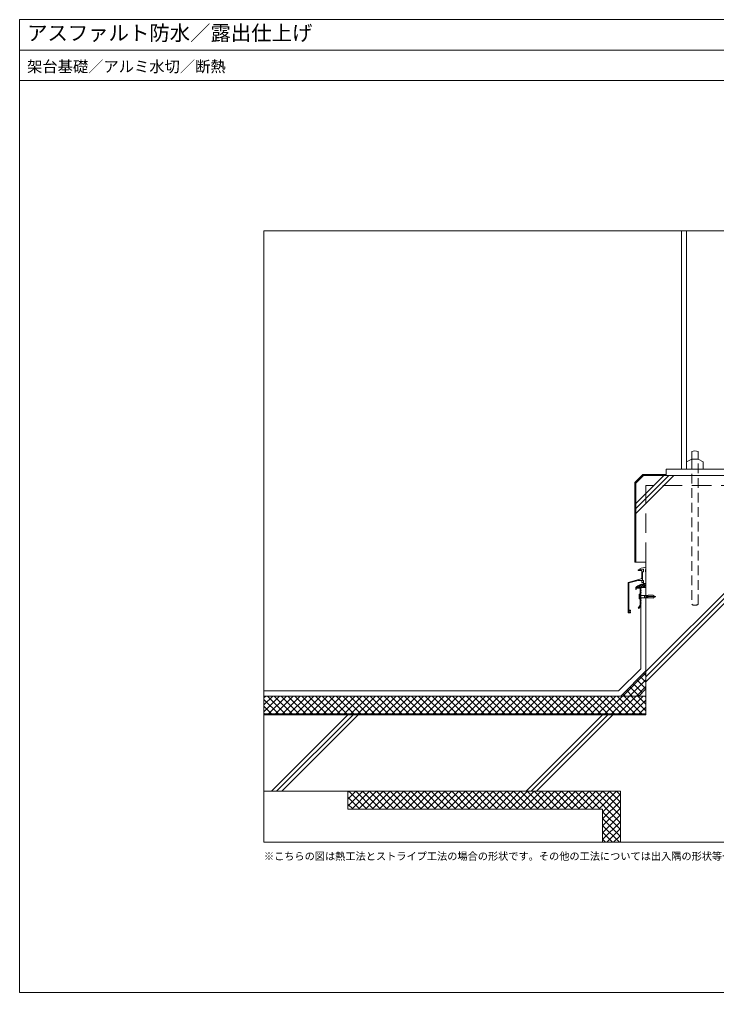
# Model space of a CAD drawing. Units: millimetres, scale not verified. Extents: x -1380 to 1380, y -955 to 955.
# Drawn here: x -1380 to -11, y -955 to 955 of the extents above; entities that cross this region are included whole.
import ezdxf
from ezdxf.enums import TextEntityAlignment as Align

# ---------------------------------------------------------------- set-up
doc = ezdxf.new("R2010")
doc.units = ezdxf.units.MM
doc.header["$LTSCALE"] = 3
doc.linetypes.add('USER1', pattern=[19.05, 12.7, -6.35])
doc.linetypes.add('USER2', pattern=[9.525, 6.35, -3.175])
for name, color, linetype, lineweight in [('0-0_0', 7, 'Continuous', 18), ('0-1_HATCH', 9, 'Continuous', 18), ('0-2_KUTAI', 3, 'Continuous', 18), ('0-3_BOUSUI', 1, 'Continuous', 18), ('0-4_MOJI', 7, 'Continuous', 18), ('0-5_KANAMONO_SCREW', 4, 'Continuous', 18), ('0-6_dannnetu', 6, 'Continuous', 18), ('0-7_KANAMONO', 4, 'Continuous', 18), ('0-9_WAKU', 7, 'Continuous', 18)]:
    doc.layers.add(name, color=color, linetype=linetype, lineweight=lineweight)
doc.styles.add('ＭＳ ゴシック', font='')
doc.styles.get('ＭＳ ゴシック').set_extended_font_data('MS Gothic')

msp = doc.modelspace()

# ---------------------------------------------------------------- linework, layer by layer
at = {"layer": '0-0_0'}
msp.add_line((-1379.979, 895.016), (1380.021, 895.016), dxfattribs=at)
msp.add_lwpolyline([(-899.979, -659.984), (900.021, -659.984), (900.021, 540.016), (-899.979, 540.016)], close=True, dxfattribs=at)
at = {"layer": '0-1_HATCH'}
for p, q in [((-169.979, 5.016), (-114.979, 60.016)), ((-169.979, -4.984), (-104.979, 60.016)), ((-169.979, -14.984), (-94.979, 60.016)), ((-149.979, -324.984), (170.021, -4.984)), ((-149.979, -334.984), (170.021, -14.984)), ((-149.979, -344.984), (170.021, -24.984)), ((-160.438, -159.984), (-152.687, -152.233)), ((-149.979, -157.024), (-154.48, -152.523)), ((-149.979, -152.534), (-150.498, -152.015)), ((-169.469, -159.984), (-169.703, -159.75)), ((-169.418, -159.984), (-167.441, -158.007)), ((-164.979, -159.984), (-167.155, -157.808)), ((-164.928, -159.984), (-158.486, -153.543)), ((-160.489, -159.984), (-164.381, -156.092)), ((-155.999, -159.984), (-161.365, -154.619)), ((-151.509, -159.984), (-158.079, -153.414)), ((-155.948, -159.984), (-149.979, -154.016)), ((-151.458, -159.984), (-149.979, -158.506)), ((-195.422, -372.984), (-149.979, -327.542)), ((-181.951, -372.984), (-149.979, -341.012)), ((-150.283, -359.147), (-167.961, -341.469)), ((-149.979, -345.981), (-161.226, -334.734)), ((-149.979, -332.511), (-154.491, -327.999)), ((-176.857, -372.984), (-188.167, -361.675)), ((-163.754, -372.617), (-181.432, -354.939)), ((-157.019, -365.882), (-174.696, -348.204)), ((-168.481, -372.984), (-149.979, -354.483)), ((-899.979, -376.81), (-896.153, -372.984)), ((-899.979, -390.281), (-882.683, -372.984)), ((-899.979, -403.751), (-869.212, -372.984)), ((-871.585, -407.984), (-899.979, -379.591)), ((-858.115, -407.984), (-893.115, -372.984)), ((-890.742, -407.984), (-855.742, -372.984)), ((-844.644, -407.984), (-879.644, -372.984)), ((-877.272, -407.984), (-842.272, -372.984)), ((-831.174, -407.984), (-866.174, -372.984)), ((-863.801, -407.984), (-828.801, -372.984)), ((-817.704, -407.984), (-852.704, -372.984)), ((-850.331, -407.984), (-815.331, -372.984)), ((-804.233, -407.984), (-839.233, -372.984)), ((-836.861, -407.984), (-801.861, -372.984)), ((-790.763, -407.984), (-825.763, -372.984)), ((-823.39, -407.984), (-788.39, -372.984)), ((-777.292, -407.984), (-812.292, -372.984)), ((-809.92, -407.984), (-774.92, -372.984)), ((-763.822, -407.984), (-798.822, -372.984)), ((-796.449, -407.984), (-761.449, -372.984)), ((-750.352, -407.984), (-785.352, -372.984)), ((-782.979, -407.984), (-747.979, -372.984)), ((-736.881, -407.984), (-771.881, -372.984)), ((-769.509, -407.984), (-734.509, -372.984)), ((-723.411, -407.984), (-758.411, -372.984)), ((-756.038, -407.984), (-721.038, -372.984)), ((-709.941, -407.984), (-744.941, -372.984)), ((-742.568, -407.984), (-707.568, -372.984)), ((-696.47, -407.984), (-731.47, -372.984)), ((-729.097, -407.984), (-694.097, -372.984)), ((-683, -407.984), (-718, -372.984)), ((-715.627, -407.984), (-680.627, -372.984)), ((-669.529, -407.984), (-704.529, -372.984)), ((-702.157, -407.984), (-667.157, -372.984)), ((-656.059, -407.984), (-691.059, -372.984)), ((-688.686, -407.984), (-653.686, -372.984)), ((-642.589, -407.984), (-677.589, -372.984)), ((-675.216, -407.984), (-640.216, -372.984)), ((-629.118, -407.984), (-664.118, -372.984)), ((-661.746, -407.984), (-626.746, -372.984)), ((-615.648, -407.984), (-650.648, -372.984)), ((-648.275, -407.984), (-613.275, -372.984)), ((-602.177, -407.984), (-637.177, -372.984)), ((-634.805, -407.984), (-599.805, -372.984)), ((-588.707, -407.984), (-623.707, -372.984)), ((-621.334, -407.984), (-586.334, -372.984)), ((-575.237, -407.984), (-610.237, -372.984)), ((-607.864, -407.984), (-572.864, -372.984)), ((-561.766, -407.984), (-596.766, -372.984)), ((-594.394, -407.984), (-559.394, -372.984)), ((-548.296, -407.984), (-583.296, -372.984)), ((-580.923, -407.984), (-545.923, -372.984)), ((-534.826, -407.984), (-569.826, -372.984)), ((-567.453, -407.984), (-532.453, -372.984)), ((-521.355, -407.984), (-556.355, -372.984)), ((-553.982, -407.984), (-518.982, -372.984)), ((-507.885, -407.984), (-542.885, -372.984)), ((-540.512, -407.984), (-505.512, -372.984)), ((-494.414, -407.984), (-529.414, -372.984)), ((-527.042, -407.984), (-492.042, -372.984)), ((-480.944, -407.984), (-515.944, -372.984)), ((-513.571, -407.984), (-478.571, -372.984)), ((-467.474, -407.984), (-502.474, -372.984)), ((-500.101, -407.984), (-465.101, -372.984)), ((-454.003, -407.984), (-489.003, -372.984)), ((-486.631, -407.984), (-451.631, -372.984)), ((-440.533, -407.984), (-475.533, -372.984)), ((-473.16, -407.984), (-438.16, -372.984)), ((-427.062, -407.984), (-462.062, -372.984)), ((-459.69, -407.984), (-424.69, -372.984)), ((-413.592, -407.984), (-448.592, -372.984)), ((-446.219, -407.984), (-411.219, -372.984)), ((-400.122, -407.984), (-435.122, -372.984)), ((-432.749, -407.984), (-397.749, -372.984)), ((-386.651, -407.984), (-421.651, -372.984)), ((-419.279, -407.984), (-384.279, -372.984)), ((-373.181, -407.984), (-408.181, -372.984)), ((-405.808, -407.984), (-370.808, -372.984)), ((-359.711, -407.984), (-394.711, -372.984)), ((-392.338, -407.984), (-357.338, -372.984)), ((-346.24, -407.984), (-381.24, -372.984)), ((-378.867, -407.984), (-343.867, -372.984)), ((-332.77, -407.984), (-367.77, -372.984)), ((-365.397, -407.984), (-330.397, -372.984)), ((-319.299, -407.984), (-354.299, -372.984)), ((-351.927, -407.984), (-316.927, -372.984)), ((-305.829, -407.984), (-340.829, -372.984)), ((-338.456, -407.984), (-303.456, -372.984)), ((-292.359, -407.984), (-327.359, -372.984)), ((-324.986, -407.984), (-289.986, -372.984)), ((-278.888, -407.984), (-313.888, -372.984)), ((-311.516, -407.984), (-276.516, -372.984)), ((-265.418, -407.984), (-300.418, -372.984)), ((-298.045, -407.984), (-263.045, -372.984)), ((-251.947, -407.984), (-286.947, -372.984)), ((-284.575, -407.984), (-249.575, -372.984)), ((-238.477, -407.984), (-273.477, -372.984)), ((-271.104, -407.984), (-236.104, -372.984)), ((-225.007, -407.984), (-260.007, -372.984)), ((-257.634, -407.984), (-222.634, -372.984)), ((-211.536, -407.984), (-246.536, -372.984)), ((-244.164, -407.984), (-209.164, -372.984)), ((-198.066, -407.984), (-233.066, -372.984)), ((-230.693, -407.984), (-195.693, -372.984)), ((-184.596, -407.984), (-219.596, -372.984)), ((-217.223, -407.984), (-182.223, -372.984)), ((-171.125, -407.984), (-206.125, -372.984)), ((-203.752, -407.984), (-168.752, -372.984)), ((-190.327, -372.984), (-194.902, -368.41)), ((-157.655, -407.984), (-192.655, -372.984)), ((-190.282, -407.984), (-155.282, -372.984)), ((-149.979, -402.19), (-179.184, -372.984)), ((-176.812, -407.984), (-149.979, -381.152)), ((-149.979, -388.719), (-165.714, -372.984)), ((-149.979, -375.249), (-152.244, -372.984)), ((-885.056, -407.984), (-899.979, -393.061)), ((-163.341, -407.984), (-149.979, -394.622)), ((-898.526, -407.984), (-899.979, -406.531)), ((-884.979, -559.984), (-734.979, -409.984)), ((-874.979, -559.984), (-724.979, -409.984)), ((-864.979, -559.984), (-714.979, -409.984)), ((-384.979, -559.984), (-234.979, -409.984)), ((-374.979, -559.984), (-224.979, -409.984)), ((-364.979, -559.984), (-214.979, -409.984)), ((-734.979, -562.04), (-732.923, -559.984)), ((-734.979, -575.511), (-719.453, -559.984)), ((-734.979, -588.981), (-705.982, -559.984)), ((-711.526, -594.984), (-734.979, -571.531)), ((-698.056, -594.984), (-733.056, -559.984)), ((-727.512, -594.984), (-692.512, -559.984)), ((-684.585, -594.984), (-719.585, -559.984)), ((-714.042, -594.984), (-679.042, -559.984)), ((-671.115, -594.984), (-706.115, -559.984)), ((-700.571, -594.984), (-665.571, -559.984)), ((-657.644, -594.984), (-692.644, -559.984)), ((-687.101, -594.984), (-652.101, -559.984)), ((-644.174, -594.984), (-679.174, -559.984)), ((-673.631, -594.984), (-638.631, -559.984)), ((-630.704, -594.984), (-665.704, -559.984)), ((-660.16, -594.984), (-625.16, -559.984)), ((-617.233, -594.984), (-652.233, -559.984)), ((-646.69, -594.984), (-611.69, -559.984)), ((-603.763, -594.984), (-638.763, -559.984)), ((-633.219, -594.984), (-598.219, -559.984)), ((-590.292, -594.984), (-625.292, -559.984)), ((-619.749, -594.984), (-584.749, -559.984)), ((-576.822, -594.984), (-611.822, -559.984)), ((-606.279, -594.984), (-571.279, -559.984)), ((-563.352, -594.984), (-598.352, -559.984)), ((-592.808, -594.984), (-557.808, -559.984)), ((-549.881, -594.984), (-584.881, -559.984)), ((-579.338, -594.984), (-544.338, -559.984)), ((-536.411, -594.984), (-571.411, -559.984)), ((-565.867, -594.984), (-530.867, -559.984)), ((-522.941, -594.984), (-557.941, -559.984)), ((-552.397, -594.984), (-517.397, -559.984)), ((-509.47, -594.984), (-544.47, -559.984)), ((-538.927, -594.984), (-503.927, -559.984)), ((-496, -594.984), (-531, -559.984)), ((-525.456, -594.984), (-490.456, -559.984)), ((-482.529, -594.984), (-517.529, -559.984)), ((-511.986, -594.984), (-476.986, -559.984)), ((-469.059, -594.984), (-504.059, -559.984)), ((-498.516, -594.984), (-463.516, -559.984)), ((-455.589, -594.984), (-490.589, -559.984)), ((-485.045, -594.984), (-450.045, -559.984)), ((-442.118, -594.984), (-477.118, -559.984)), ((-471.575, -594.984), (-436.575, -559.984)), ((-428.648, -594.984), (-463.648, -559.984)), ((-458.104, -594.984), (-423.104, -559.984)), ((-415.177, -594.984), (-450.177, -559.984)), ((-444.634, -594.984), (-409.634, -559.984)), ((-401.707, -594.984), (-436.707, -559.984)), ((-431.164, -594.984), (-396.164, -559.984)), ((-388.237, -594.984), (-423.237, -559.984)), ((-417.693, -594.984), (-382.693, -559.984)), ((-374.766, -594.984), (-409.766, -559.984)), ((-404.223, -594.984), (-369.223, -559.984)), ((-361.296, -594.984), (-396.296, -559.984)), ((-390.752, -594.984), (-355.752, -559.984)), ((-347.826, -594.984), (-382.826, -559.984)), ((-377.282, -594.984), (-342.282, -559.984)), ((-334.355, -594.984), (-369.355, -559.984)), ((-363.812, -594.984), (-328.812, -559.984)), ((-320.885, -594.984), (-355.885, -559.984)), ((-350.341, -594.984), (-315.341, -559.984)), ((-307.414, -594.984), (-342.414, -559.984)), ((-336.871, -594.984), (-301.871, -559.984)), ((-293.944, -594.984), (-328.944, -559.984)), ((-323.401, -594.984), (-288.401, -559.984)), ((-280.474, -594.984), (-315.474, -559.984)), ((-309.93, -594.984), (-274.93, -559.984)), ((-267.003, -594.984), (-302.003, -559.984)), ((-296.46, -594.984), (-261.46, -559.984)), ((-253.533, -594.984), (-288.533, -559.984)), ((-282.989, -594.984), (-247.989, -559.984)), ((-240.062, -594.984), (-275.062, -559.984)), ((-269.519, -594.984), (-234.519, -559.984)), ((-199.979, -621.598), (-261.592, -559.984)), ((-256.049, -594.984), (-221.049, -559.984)), ((-199.979, -608.127), (-248.122, -559.984)), ((-242.578, -594.984), (-207.578, -559.984)), ((-234.979, -600.856), (-199.979, -565.856)), ((-199.979, -594.657), (-234.651, -559.984)), ((-199.979, -581.186), (-221.181, -559.984)), ((-199.979, -567.716), (-207.711, -559.984)), ((-724.996, -594.984), (-734.979, -585.002)), ((-234.979, -614.326), (-199.979, -579.326)), ((-234.979, -627.796), (-199.979, -592.796)), ((-199.979, -635.068), (-234.979, -600.068)), ((-234.979, -641.267), (-199.979, -606.267)), ((-199.979, -648.538), (-234.979, -613.538)), ((-234.979, -654.737), (-199.979, -619.737)), ((-202.003, -659.984), (-234.979, -627.009)), ((-215.474, -659.984), (-234.979, -640.479)), ((-226.756, -659.984), (-199.979, -633.207)), ((-213.286, -659.984), (-199.979, -646.678)), ((-228.944, -659.984), (-234.979, -653.949))]:
    msp.add_line(p, q, dxfattribs=at)
at = {"layer": '0-2_KUTAI', "linetype": 'USER1'}
for p in [(150.021, 40.016), (-149.979, -109.984)]:
    msp.add_line(p, (-149.979, 40.016), dxfattribs=at)
at = {"layer": '0-2_KUTAI'}
for p, q in [((-149.979, -109.984), (-169.979, -109.984)), ((-899.979, -559.984), (-199.979, -559.984)), ((-199.979, -559.984), (-199.979, -659.984))]:
    msp.add_line(p, q, dxfattribs=at)
for points in [[(-169.979, -109.984), (-169.979, 45.016), (-154.979, 60.016), (155.021, 60.016)], [(-899.979, -409.984), (-149.979, -409.984), (-149.979, -109.984)], [(-734.979, -559.984), (-734.979, -594.984), (-234.979, -594.984), (-234.979, -659.984)]]:
    msp.add_lwpolyline(points, dxfattribs=at)
at = {"layer": '0-3_BOUSUI'}
for p, q in [((-171.979, 45.844), (-155.807, 62.016)), ((-109.979, 62.016), (-155.807, 62.016)), ((-171.979, -109.984), (-171.979, 45.844)), ((-169.979, -109.984), (-171.979, -109.984)), ((-159.981, -159.984), (-149.977, -159.984)), ((-899.979, -407.984), (-149.979, -407.984))]:
    msp.add_line(p, q, dxfattribs=at)
msp.add_lwpolyline([(-899.979, -362.984), (-203.619, -362.984), (-159.979, -319.345), (-159.979, -194.984)], dxfattribs=at)
msp.add_arc((-148.29, -185.207), 33.265, 92.91034, 130.69248, dxfattribs=at)
at = {"layer": '0-5_KANAMONO_SCREW'}
for p, q in [((-163.262, -174.361), (-163.471, -175.403)), ((-163.471, -180.403), (-163.471, -175.403)), ((-163.471, -180.403), (-163.262, -181.445)), ((-163.262, -181.445), (-163.262, -174.361)), ((-163.262, -174.361), (-162.846, -174.361)), ((-162.846, -181.445), (-163.262, -181.445)), ((-162.846, -173.32), (-162.846, -182.486)), ((-161.179, -173.32), (-162.846, -173.32)), ((-162.846, -182.486), (-161.179, -182.486)), ((-161.179, -173.32), (-161.179, -174.57)), ((-161.179, -174.57), (-161.179, -181.236)), ((-161.179, -181.236), (-161.179, -182.486)), ((-160.346, -175.403), (-148.523, -175.403)), ((-160.346, -180.403), (-148.523, -180.403)), ((-152.69, -175.403), (-152.69, -180.403)), ((-150.19, -175.403), (-150.19, -180.403)), ((-148.514, -175.611), (-148.523, -175.403)), ((-148.523, -177.695), (-134.356, -177.07)), ((-148.523, -177.695), (-148.523, -178.111)), ((-148.523, -178.111), (-134.356, -178.736)), ((-148.514, -180.195), (-148.523, -180.403)), ((-148.514, -175.611), (-145.6, -175.482)), ((-148.514, -180.195), (-145.6, -180.323)), ((-148.315, -175.394), (-145.817, -175.284)), ((-148.306, -175.602), (-148.315, -175.394)), ((-148.306, -180.204), (-148.315, -180.412)), ((-148.315, -180.412), (-145.817, -180.522)), ((-147.785, -177.662), (-147.905, -178.139)), ((-146.521, -177.606), (-146.668, -178.193)), ((-145.808, -175.492), (-145.817, -175.284)), ((-145.808, -180.314), (-145.817, -180.522)), ((-145.609, -175.274), (-135.505, -174.829)), ((-145.6, -175.482), (-145.609, -175.274)), ((-145.6, -180.323), (-145.609, -180.531)), ((-145.609, -180.531), (-135.505, -180.977)), ((-145.258, -177.55), (-145.432, -178.248)), ((-143.994, -177.495), (-144.195, -178.302)), ((-142.73, -177.439), (-142.959, -178.357)), ((-141.466, -177.383), (-141.723, -178.411)), ((-140.202, -177.327), (-140.486, -178.466)), ((-138.938, -177.272), (-139.25, -178.52)), ((-137.674, -177.216), (-138.014, -178.575)), ((-136.41, -177.16), (-136.777, -178.629)), ((-135.146, -177.104), (-135.541, -178.684)), ((-134.356, -180.403), (-135.505, -180.977)), ((-134.356, -176.308), (-131.436, -177.518)), ((-133.759, -176.556), (-134.356, -178.946)), ((-134.356, -179.497), (-131.436, -178.288)), ((-134.356, -178.736), (-134.356, -180.403))]:
    msp.add_line(p, q, dxfattribs=at)
msp.add_lwpolyline([(-134.356, -177.07), (-134.356, -175.403), (-135.505, -174.829)], dxfattribs=at)
for centre, radius, start, end in [((-160.346, -174.57), 0.833, 180, 270), ((-160.346, -181.236), 0.833, 90, 180), ((-131.596, -177.903), 0.417, 292.5, 67.5)]:
    msp.add_arc(centre, radius, start, end, dxfattribs=at)
at = {"layer": '0-6_dannnetu'}
msp.add_line((-899.979, -372.984), (-149.979, -372.984), dxfattribs=at)
msp.add_lwpolyline([(-149.979, -323.487), (-199.476, -372.984), (-164.121, -372.984), (-149.979, -358.842)], close=True, dxfattribs=at)
at = {"layer": '0-7_KANAMONO'}
for p, q in [((-79.979, 72.016), (-79.979, 540.016)), ((-69.979, 72.016), (-69.979, 540.016)), ((-59.979, 107.016), (-59.979, 92.016)), ((-47.479, 92.016), (-47.479, 107.016)), ((-159.179, -165.734), (-159.979, -164.984)), ((-180.429, -205.974), (-180.502, -206.016)), ((-180.502, -207.953), (-180.429, -207.995)), ((-180.179, -204.984), (-180.179, -205.541)), ((-180.179, -208.428), (-180.179, -208.984))]:
    msp.add_line(p, q, dxfattribs=at)
at = {"layer": '0-7_KANAMONO', "linetype": 'USER2'}
for p, q in [((-59.979, 92.016), (-59.979, -192.984)), ((-47.479, -192.984), (-47.479, 92.016))]:
    msp.add_line(p, q, dxfattribs=at)
at = {"layer": '0-7_KANAMONO', "color": 1}
msp.add_line((-161.979, -124.061), (-161.979, -123.424), dxfattribs=at)
at = {"layer": '0-7_KANAMONO'}
for points in [[(-69.979, 72.016), (-69.979, 87.016), (-59.979, 92.016), (-47.479, 92.016), (-37.479, 87.016), (-37.479, 72.016)], [(-109.979, 72.016), (110.021, 72.016), (110.021, 60.016), (-109.979, 60.016)], [(-159.179, -165.734), (-159.979, -164.984), (-159.979, -161.484), (-159.179, -160.734), (-159.979, -159.984), (-169.979, -159.984), (-169.979, -163.984), (-168.779, -163.984), (-168.779, -161.184), (-161.179, -161.184), (-161.179, -194.621), (-164.977, -200.318), (-163.979, -200.984), (-159.979, -194.984), (-159.979, -191.484), (-159.179, -190.734), (-159.979, -189.984), (-159.979, -186.484), (-159.179, -185.734), (-159.979, -184.984), (-159.979, -181.484), (-159.179, -180.734), (-159.979, -179.984), (-159.979, -176.484), (-159.179, -175.734), (-159.979, -174.984), (-159.979, -171.484), (-159.179, -170.734), (-159.979, -169.984), (-159.979, -166.484)]]:
    msp.add_lwpolyline(points, close=True, dxfattribs=at)
for points in [[(-154.979, -124.01), (-154.979, -128.984), (-156.479, -128.984), (-156.479, -145.984), (-154.979, -145.984), (-154.979, -149.984), (-157.979, -149.984), (-157.979, -145.984), (-165.028, -145.984), (-183.679, -150.982), (-183.679, -179.684)], [(-157.979, -141.215), (-157.979, -137.784), (-157.679, -137.484), (-157.979, -137.184), (-157.979, -126.484), (-164.979, -126.484), (-164.979, -124.984), (-155.203, -123.811)], [(-180.679, -209.484), (-183.679, -209.484), (-183.679, -209.984), (-184.979, -209.984), (-184.979, -149.984), (-159.461, -143.147)], [(-183.679, -180.284), (-183.679, -204.484), (-180.679, -204.484)]]:
    msp.add_lwpolyline(points, dxfattribs=at)
at = {"layer": '0-7_KANAMONO', "color": 1}
for points in [[(-150.979, -151.984), (-154.979, -151.984), (-154.979, -145.984), (-156.479, -145.684), (-156.479, -129.284), (-154.979, -128.984), (-154.979, -123.784), (-161.419, -124.557)], [(-149.979, -119.984), (-149.979, -124.484), (-150.479, -124.984), (-150.479, -128.484), (-149.979, -128.984), (-149.979, -150.984)]]:
    msp.add_lwpolyline(points, dxfattribs=at)
at = {"layer": '0-7_KANAMONO'}
for centre, radius, start, end in [((-53.729, 90.959), 17.23, 68.7317, 111.2683), ((-155.179, -124.01), 0.2, 0, 96.84277), ((-159.979, -141.215), 2, 285, 360), ((-183.679, -179.984), 0.3, 90, 270), ((-182.179, -206.984), 1.5, 44.47751, 315.52249), ((-180.752, -205.583), 0.5, 224.47751, 300), ((-180.752, -208.386), 0.5, 60, 135.52249), ((-180.679, -204.984), 0.5, 0, 90), ((-180.679, -208.984), 0.5, 270, 0), ((-180.679, -205.541), 0.5, 300, 0), ((-180.679, -208.428), 0.5, 0, 60)]:
    msp.add_arc(centre, radius, start, end, dxfattribs=at)
at = {"layer": '0-7_KANAMONO', "color": 1}
for centre, radius, start, end in [((-145.091, -159.685), 40, 97.01862, 114.97305), ((-161.479, -124.061), 0.5, 180, 276.84277), ((-150.979, -150.984), 1, 270, 0)]:
    msp.add_arc(centre, radius, start, end, dxfattribs=at)
at = {"layer": '0-7_KANAMONO', "linetype": 'USER2'}
msp.add_arc((-53.729, -183.603), 11.273, 236.32741, 303.67259, dxfattribs=at)
at = {"layer": '0-9_WAKU'}
for points in [[(1380.021, 835.016), (-1379.979, 835.016), (-1379.979, 955.016), (1380.021, 955.016)], [(-1379.979, -954.984), (1380.021, -954.984), (1380.021, 955.016), (-1379.979, 955.016)]]:
    msp.add_lwpolyline(points, close=True, dxfattribs=at)

# ---------------------------------------------------------------- texts
at = {"layer": '0-4_MOJI', "style": 'ＭＳ ゴシック'}
msp.add_text('※こちらの図は熱工法とストライプ工法の場合の形状です。その他の工法については出入隅の形状等一部が異なります。', height=14.66, dxfattribs=at).set_placement((-899.979, -699.221), align=Align.BOTTOM_LEFT)
at = {"layer": '0-9_WAKU', "style": 'ＭＳ ゴシック'}
for s, height, p in [('アスファルト防水／露出仕上げ', 29.33, (-1364.979, 905.016)), ('架台基礎／アルミ水切／断熱', 21.99, (-1364.979, 845.016))]:
    msp.add_text(s, height=height, dxfattribs=at).set_placement(p, align=Align.BOTTOM_LEFT)

doc.saveas('drawing.dxf')
